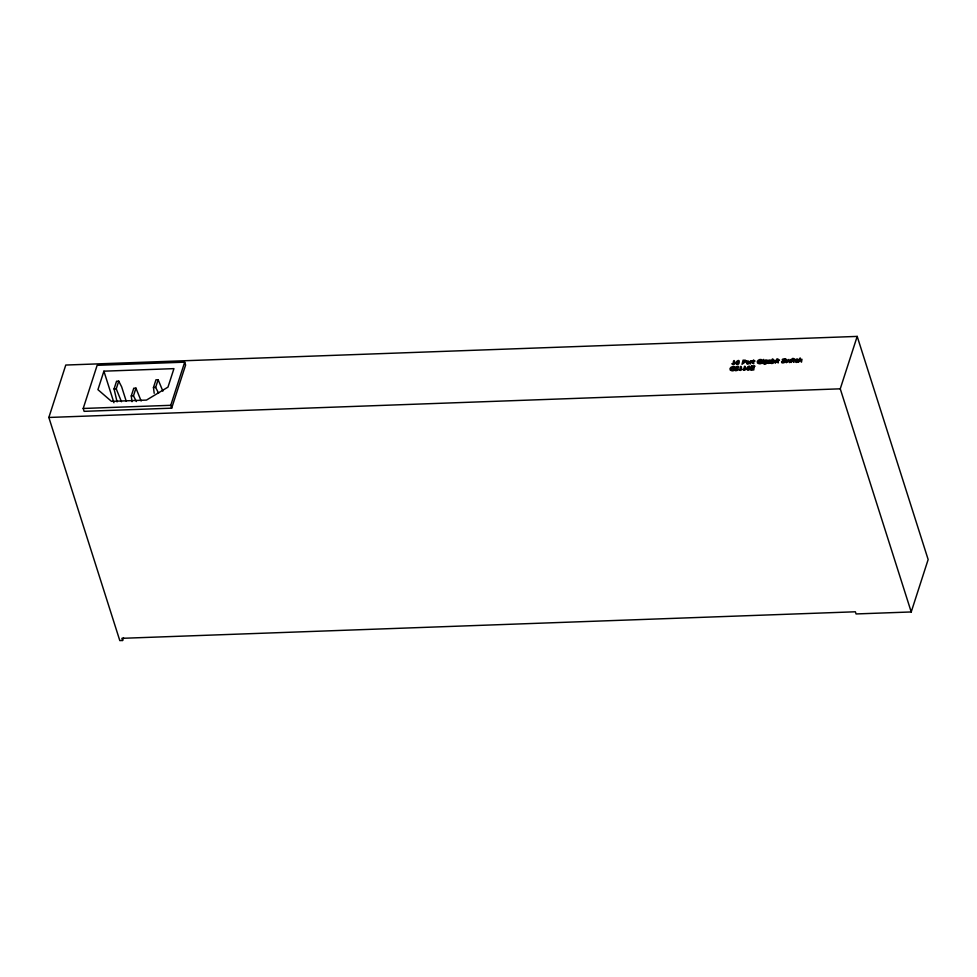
<?xml version="1.0" encoding="UTF-8"?>
<svg xmlns="http://www.w3.org/2000/svg" width="977" height="977" viewBox="0 0 977 977"><rect width="100%" height="100%" fill="white"/><g stroke="black" fill="none" stroke-linecap="round" stroke-linejoin="round"><path stroke-width="1.47" d="M797.989 361.6C794.045 365.08 795.022 356.483 798.661 359.658C796.878 359.426 793.996 362.565 797.855 361.16M48.85 417.46L65.777 365.044L857.195 336.406L928.15 559.54L911.223 611.956L856.072 613.947L855.376 611.785L121.881 638.323L122.565 640.497L119.805 640.594L48.85 417.46L840.257 388.822L857.195 336.406M83.204 408.471L97.138 365.325L184.69 362.162L185.606 365.032L171.671 408.166L84.12 411.341L83.204 408.471L170.755 405.308L184.69 362.162M103.904 371.175L97.932 389.664L111.463 401.352L146.477 400.094L167.971 387.124L173.943 368.634L103.904 371.175L113.943 402.732M117.081 401.889L114.065 388.931L116.556 381.225L118.742 381.152L121.661 386.855L126.228 401.193M121.453 401.73L116.251 388.858L118.742 381.152M132.005 401.706L131.272 395.929L133.764 388.223L135.95 388.138L141.152 401.022M136.389 401.547L133.47 395.844L135.95 388.138M154.195 393.291L153.462 387.515L155.954 379.809L158.14 379.723L162.89 391.166M158.567 393.133L155.648 387.429L158.14 379.723M122.565 640.497L123.481 637.639M734.741 367.804C734.948 364.836 728.378 367.291 730.222 370.1C736.682 373.47 732.994 364.336 733.165 369.77C728.024 370.881 732.921 366.241 734.606 367.364M734.594 369.355C733.812 372.322 740.81 369.77 737.488 368.121C733.055 367.401 740.212 367.889 738.502 366.46C729.672 367.071 742.386 370.307 734.728 369.794M751.276 361.624L750.605 360.806L749.713 363.578L750.519 363.981C750.312 362.345 754.806 360.086 751.142 361.197M762.011 360.757C762.219 357.802 755.648 360.244 757.48 363.065C763.953 366.424 760.265 357.289 760.436 362.723C755.38 363.505 760.704 359.011 761.865 360.318M765.931 362.626C760.362 364.909 768.337 365.569 767.36 360.208C764.209 358.461 761.755 364.775 766.066 363.065M769.717 362.565L770.426 363.273C773.845 357.655 764.319 361.075 770.242 360.94C767.116 359.988 766.542 364.909 769.864 362.992M772.819 360.733L773.259 359.353L772.465 358.938C766.053 368.744 781.221 359.524 772.673 360.293M781.576 361.6C780.794 364.555 787.804 362.015 784.47 360.354C780.049 359.646 787.193 360.134 785.496 358.706C776.654 359.316 789.379 362.552 781.71 362.027M799.87 359.768L800.187 357.936L798.417 362.259L799.748 360.159C803.009 358.596 799.626 361.417 801.506 362.137L801.97 359.292L799.736 359.341M736.988 362.406C742.215 359.951 736.133 359.316 735.95 363.591C738.001 367.218 741.604 360.037 736.853 361.966M747.784 368.073C753.011 365.618 746.917 364.995 746.733 369.257C748.785 372.884 752.388 365.703 747.637 367.633M789.184 361.527L791.199 359.341L789.44 362.577L788.427 360.073M786.741 361.624L788.915 359.426L789.318 361.966M788.561 360.501L786.302 362.687L786.058 359.524L786.741 359.499L786.888 362.052M114.065 388.931L116.251 388.858M153.462 387.515L155.648 387.429M131.272 395.929L133.47 395.844M840.257 388.822L911.223 611.956M792.457 359.292L791.04 362.516L792.811 358.351L792.042 359.292M776.776 359.866L775.347 363.09L777.118 358.913L776.349 359.854M763.367 360.342L761.95 363.578L763.721 359.402L762.939 360.342M170.755 405.308L171.671 408.166M749.701 362.04C746.196 368.683 744.889 357.46 749.701 362.04M752.583 362.858C754.903 365.044 753.059 363.004 753.926 361.514C756.528 360.928 753.719 360.879 753.511 359.915L752.583 362.858M777.118 361.966C779.438 364.152 777.594 362.113 778.461 360.623C781.063 360.037 778.254 359.988 778.046 359.035L777.118 361.966M792.799 361.392C795.095 363.627 793.239 361.551 794.142 360.049C796.756 359.463 793.935 359.414 793.727 358.461L792.799 361.392M736.707 363.334C737.317 364.824 740.163 360.843 736.707 363.334M747.49 369.001C748.113 370.491 750.959 366.509 747.49 369.001M768.24 362.528L770.096 361.405L768.24 362.528M746.782 362.76C747.246 365.093 750.617 359.377 746.782 362.76M746.208 361.319L742.007 364.299L743.07 360.171L745.439 360.208L746.208 361.319M764.454 362.076C764.979 364.213 767.837 358.803 764.454 362.076M745.329 361.026L743.289 362.479L743.766 361.002L745.329 361.026M774.37 360.879C771.83 364.702 772.758 359.915 774.37 360.879M732.127 363.847C736.707 367.816 733.971 354.724 733.08 363.81L732.127 363.847M738.991 369.648C743.558 373.629 740.822 360.537 739.931 369.611L738.991 369.648M742.923 369.514C747.503 373.483 744.767 360.391 743.876 369.477L742.923 369.514M751.606 365.923L750.544 370.039L753.829 369.929L753.829 369.05L751.386 369.587L751.826 368.207C757.993 367.242 750.519 368.28 752.302 366.766L755.026 366.228L751.606 365.923"/></g></svg>
